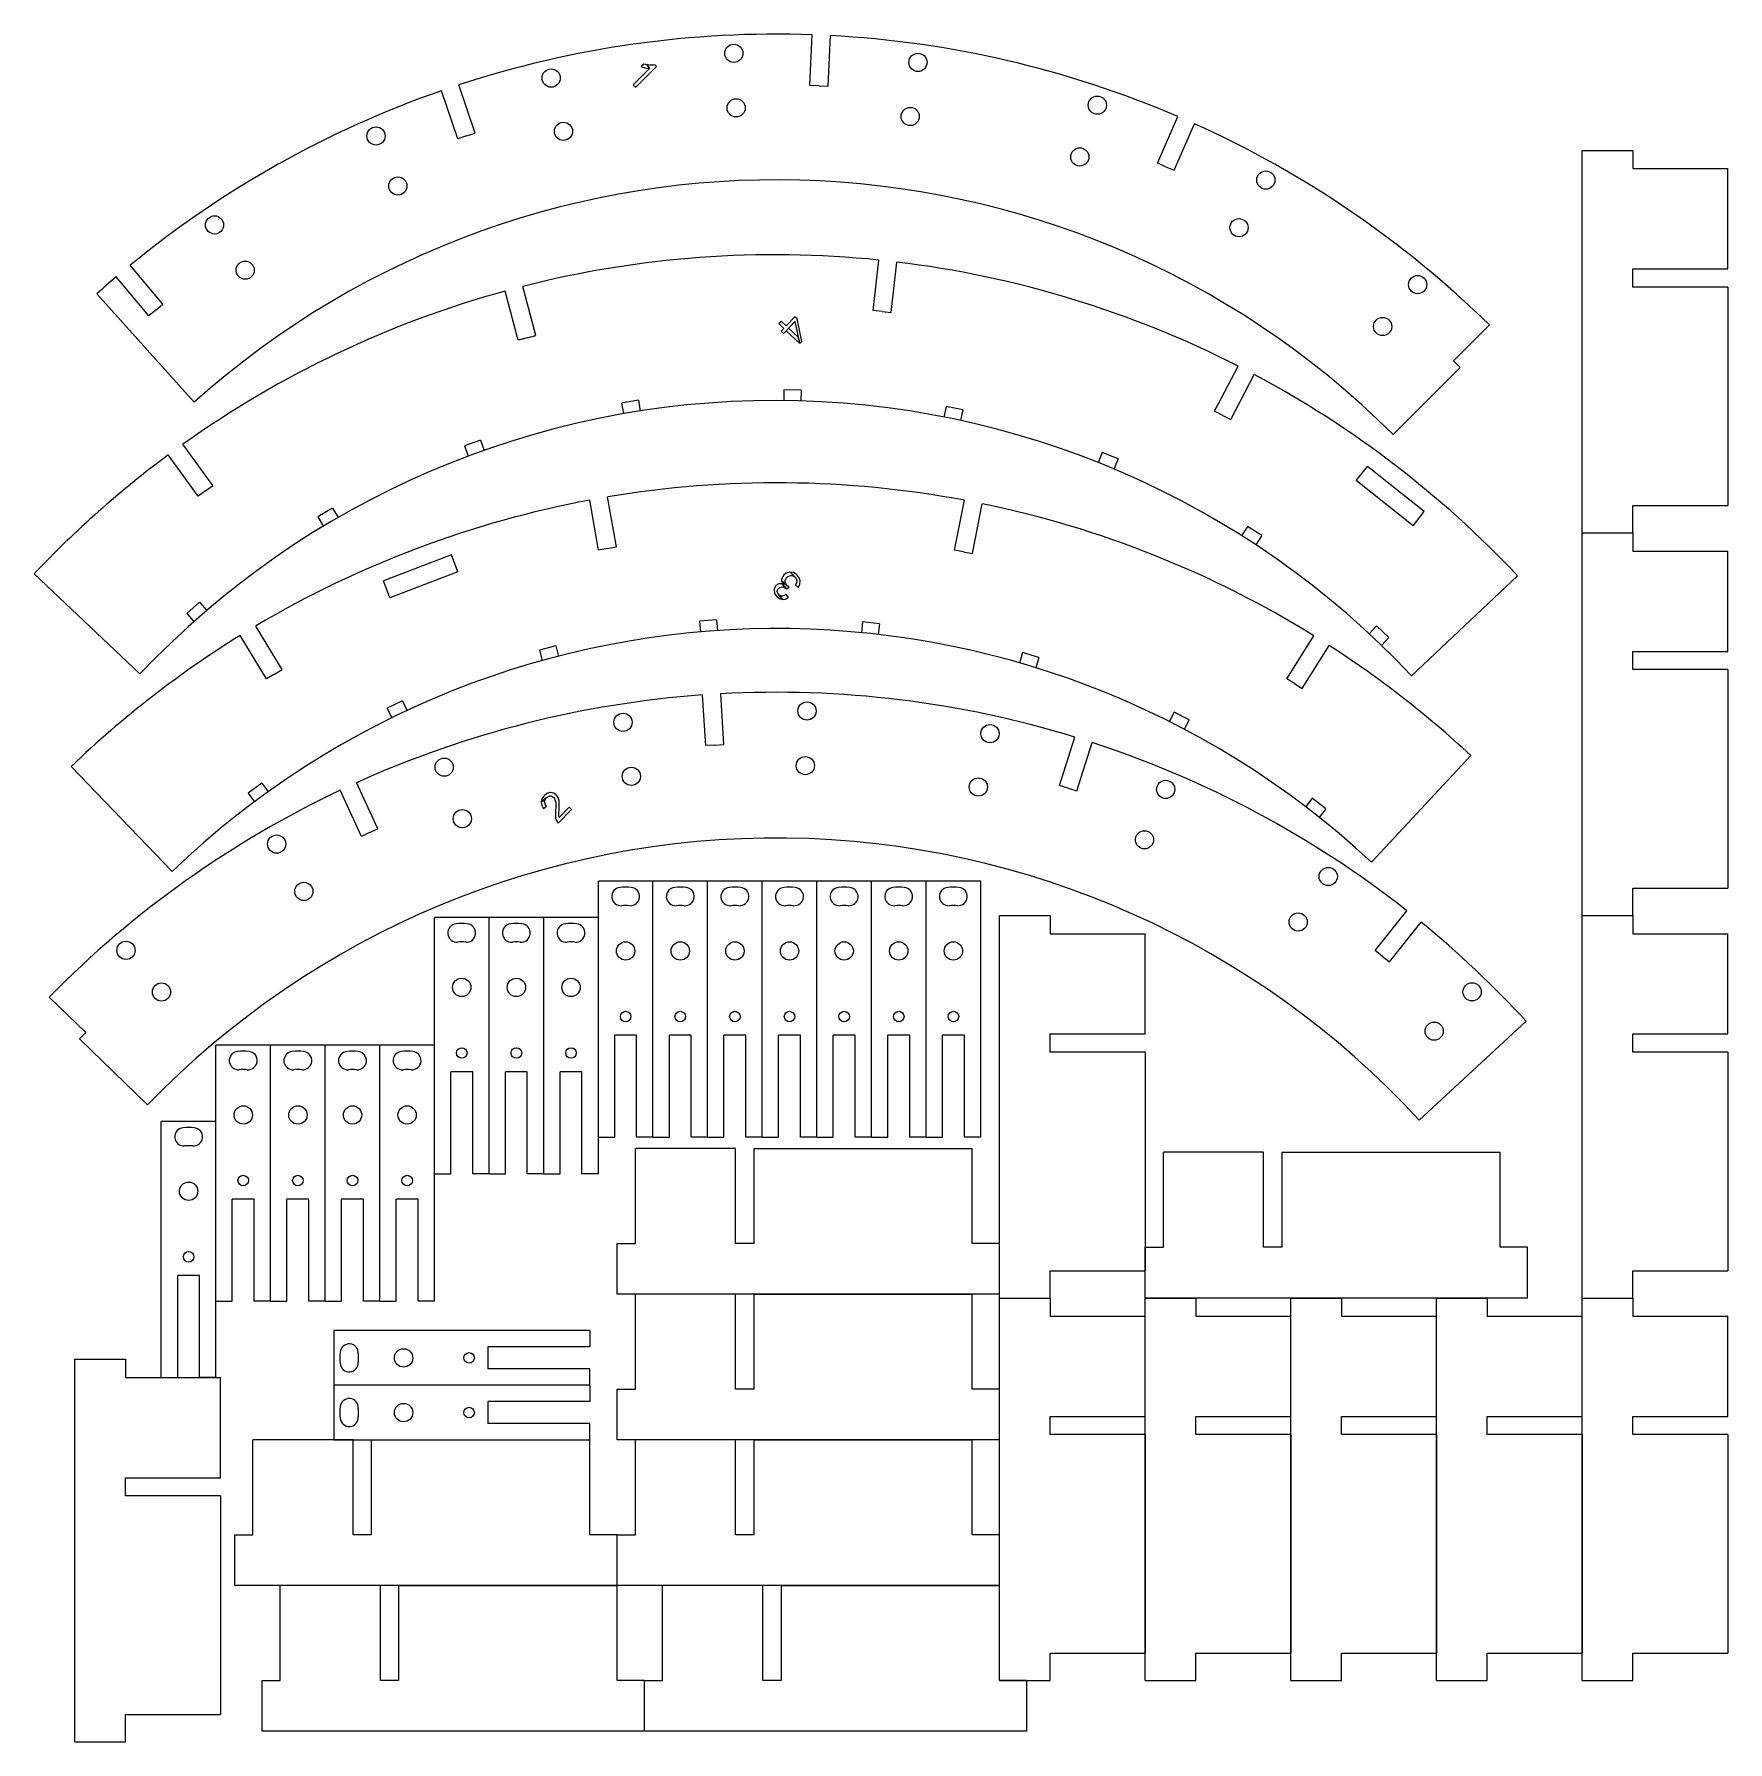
# Model space of a CAD drawing. Header units: inches. Extents: x 0.3 to 23.5, y 0.3 to 23.7.
import ezdxf

# ---------------------------------------------------------------- set-up
doc = ezdxf.new("R2010")
doc.units = ezdxf.units.IN
doc.header["$MEASUREMENT"] = 0
doc.layers.add('cut', color=6, linetype='Continuous', lineweight=0)
doc.layers.add('etch', color=1, linetype='Continuous', lineweight=0)

msp = doc.modelspace()

# ---------------------------------------------------------------- linework, layer by layer
at = {"layer": 'cut'}
for p, q in [((10.942, 23.013), (10.973, 23.709)), ((11.192, 23.002), (11.223, 23.698)), ((6.346, 22.361), (6.123, 23.021)), ((11.067, 23.007), (10.942, 23.013)), ((11.067, 23.007), (11.192, 23.002)), ((6.109, 22.281), (5.886, 22.941)), ((15.714, 21.949), (15.994, 22.588)), ((6.227, 22.321), (6.109, 22.281)), ((6.227, 22.321), (6.346, 22.361)), ((15.943, 21.849), (16.223, 22.487)), ((21.545, 22.122), (22.242, 22.122)), ((21.545, 16.872), (21.545, 22.122)), ((22.242, 22.122), (22.242, 21.872)), ((15.829, 21.899), (15.714, 21.949)), ((15.829, 21.899), (15.943, 21.849)), ((22.242, 21.872), (23.545, 21.872)), ((23.545, 20.497), (23.545, 21.872)), ((2.058, 20.012), (1.611, 20.548)), ((11.809, 19.924), (11.886, 20.617)), ((12.057, 19.897), (12.134, 20.59)), ((22.242, 20.247), (22.242, 20.497)), ((22.242, 20.497), (23.545, 20.497)), ((1.866, 19.852), (1.419, 20.388)), ((6.937, 19.517), (6.758, 20.191)), ((7.178, 19.581), (7, 20.255)), ((23.545, 20.247), (22.242, 20.247)), ((23.545, 20.247), (23.545, 17.247)), ((1.153, 20.156), (2.486, 18.665)), ((1.962, 19.932), (1.866, 19.852)), ((1.962, 19.932), (2.058, 20.012)), ((11.933, 19.911), (11.809, 19.924)), ((11.933, 19.911), (12.057, 19.897)), ((19.779, 19.234), (20.271, 19.728)), ((7.058, 19.549), (6.937, 19.517)), ((7.058, 19.549), (7.178, 19.581)), ((19.868, 19.145), (19.779, 19.234)), ((16.498, 18.544), (16.821, 19.162)), ((16.72, 18.428), (17.042, 19.047)), ((18.949, 18.222), (19.868, 19.145)), ((10.586, 18.837), (10.584, 18.686)), ((10.82, 18.833), (10.586, 18.837)), ((10.82, 18.833), (10.817, 18.683)), ((8.588, 18.693), (8.357, 18.654)), ((8.357, 18.654), (8.382, 18.506)), ((8.588, 18.693), (8.613, 18.545)), ((12.811, 18.608), (12.781, 18.461)), ((13.04, 18.562), (12.811, 18.608)), ((13.04, 18.562), (13.01, 18.414)), ((16.609, 18.486), (16.498, 18.544)), ((16.609, 18.486), (16.72, 18.428)), ((2.743, 17.525), (2.333, 18.089)), ((6.419, 18.146), (6.2, 18.066)), ((6.2, 18.066), (6.252, 17.924)), ((6.419, 18.146), (6.471, 18.005)), ((2.541, 17.378), (2.131, 17.942)), ((14.955, 17.976), (14.899, 17.836)), ((15.172, 17.888), (14.955, 17.976)), ((15.172, 17.888), (15.116, 17.749)), ((18.44, 17.591), (18.597, 17.786)), ((19.223, 16.968), (18.44, 17.591)), ((19.377, 17.165), (18.597, 17.786)), ((2.642, 17.451), (2.541, 17.378)), ((2.642, 17.451), (2.743, 17.525)), ((8.287, 16.68), (8.165, 17.366)), ((4.388, 17.211), (4.187, 17.092)), ((4.388, 17.211), (4.465, 17.082)), ((8.04, 16.636), (7.919, 17.322)), ((12.929, 16.637), (13.064, 17.321)), ((13.174, 16.588), (13.309, 17.272)), ((19.223, 16.968), (19.377, 17.165)), ((22.242, 16.872), (22.242, 17.247)), ((22.242, 17.247), (23.545, 17.247)), ((4.187, 17.092), (4.264, 16.962)), ((16.948, 16.961), (16.867, 16.834)), ((17.145, 16.835), (16.948, 16.961)), ((8.163, 16.658), (8.04, 16.636)), ((8.163, 16.658), (8.287, 16.68)), ((17.145, 16.835), (17.064, 16.708)), ((21.545, 16.872), (22.242, 16.872)), ((21.545, 11.622), (21.545, 16.872)), ((21.545, 16.872), (22.242, 16.872)), ((22.242, 16.872), (22.242, 16.622)), ((6.02, 16.57), (5.087, 16.216)), ((6.11, 16.337), (6.02, 16.57)), ((13.052, 16.612), (12.929, 16.637)), ((13.052, 16.612), (13.174, 16.588)), ((22.242, 16.622), (23.545, 16.622)), ((23.545, 15.247), (23.545, 16.622)), ((0.291, 16.311), (1.744, 14.937)), ((5.175, 15.981), (5.087, 16.216)), ((6.11, 16.337), (5.175, 15.981)), ((19.202, 14.912), (20.658, 16.283)), ((2.562, 15.92), (2.386, 15.765)), ((2.386, 15.765), (2.486, 15.652)), ((2.562, 15.92), (2.661, 15.807)), ((3.696, 14.999), (3.334, 15.595)), ((9.661, 15.68), (9.428, 15.661)), ((9.428, 15.661), (9.44, 15.511)), ((9.661, 15.68), (9.673, 15.53)), ((11.664, 15.65), (11.648, 15.501)), ((11.896, 15.626), (11.664, 15.65)), ((11.896, 15.626), (11.881, 15.477)), ((18.721, 15.598), (18.618, 15.488)), ((18.891, 15.438), (18.721, 15.598)), ((3.482, 14.869), (3.12, 15.465)), ((7.453, 15.324), (7.227, 15.262)), ((7.227, 15.262), (7.267, 15.117)), ((7.453, 15.324), (7.492, 15.178)), ((17.488, 14.871), (17.861, 15.46)), ((17.699, 14.738), (18.072, 15.327)), ((18.891, 15.438), (18.788, 15.328)), ((22.242, 14.997), (22.242, 15.247)), ((22.242, 15.247), (23.545, 15.247)), ((13.86, 15.23), (13.818, 15.085)), ((14.084, 15.164), (13.86, 15.23)), ((14.084, 15.164), (14.042, 15.019)), ((3.589, 14.934), (3.482, 14.869)), ((3.589, 14.934), (3.696, 14.999)), ((17.594, 14.804), (17.488, 14.871)), ((17.594, 14.804), (17.699, 14.738)), ((23.545, 14.997), (22.242, 14.997)), ((23.545, 14.997), (23.545, 11.997)), ((5.348, 14.568), (5.137, 14.466)), ((5.348, 14.568), (5.413, 14.433)), ((9.511, 13.953), (9.467, 14.648)), ((9.761, 13.968), (9.717, 14.664)), ((5.137, 14.466), (5.203, 14.331)), ((15.942, 14.414), (15.874, 14.279)), ((16.151, 14.307), (15.942, 14.414)), ((16.151, 14.307), (16.082, 14.173)), ((14.369, 13.406), (14.58, 14.071)), ((9.636, 13.96), (9.511, 13.953)), ((9.636, 13.96), (9.761, 13.968)), ((14.608, 13.331), (14.818, 13.996)), ((0.801, 13.668), (2.184, 12.224)), ((18.653, 12.353), (20.014, 13.818)), ((3.417, 13.44), (3.229, 13.301)), ((3.417, 13.44), (3.506, 13.318)), ((5.011, 12.812), (4.718, 13.445)), ((14.489, 13.369), (14.369, 13.406)), ((14.489, 13.369), (14.608, 13.331)), ((3.229, 13.301), (3.318, 13.18)), ((4.784, 12.707), (4.491, 13.34)), ((17.839, 13.23), (17.748, 13.11)), ((18.025, 13.087), (17.839, 13.23)), ((18.025, 13.087), (17.933, 12.968)), ((4.897, 12.759), (4.784, 12.707)), ((4.897, 12.759), (5.011, 12.812)), ((8.787, 12.094), (8.037, 12.094)), ((8.037, 8.578), (8.037, 12.094)), ((9.537, 12.094), (8.787, 12.094)), ((8.787, 8.578), (8.787, 12.094)), ((10.287, 12.094), (9.537, 12.094)), ((9.537, 8.578), (9.537, 12.094)), ((11.037, 12.094), (10.287, 12.094)), ((10.287, 8.578), (10.287, 12.094)), ((11.787, 12.094), (11.037, 12.094)), ((11.037, 8.578), (11.037, 12.094)), ((12.537, 12.094), (11.787, 12.094)), ((11.787, 8.578), (11.787, 12.094)), ((13.287, 12.094), (12.537, 12.094)), ((12.537, 8.578), (12.537, 12.094)), ((13.287, 8.578), (13.287, 12.094)), ((22.242, 11.622), (22.242, 11.997)), ((22.242, 11.997), (23.545, 11.997)), ((6.537, 11.594), (5.787, 11.594)), ((5.787, 8.078), (5.787, 11.594)), ((7.287, 11.594), (6.537, 11.594)), ((6.537, 8.078), (6.537, 11.594)), ((8.037, 11.594), (7.287, 11.594)), ((7.287, 8.078), (7.287, 11.594)), ((13.545, 11.622), (14.242, 11.622)), ((13.545, 6.372), (13.545, 11.622)), ((14.242, 11.622), (14.242, 11.372)), ((18.702, 11.142), (19.138, 11.686)), ((18.897, 10.986), (19.333, 11.53)), ((21.545, 11.622), (22.242, 11.622)), ((21.545, 6.372), (21.545, 11.622)), ((21.545, 11.622), (22.242, 11.622)), ((22.242, 11.622), (22.242, 11.372)), ((14.242, 11.372), (15.545, 11.372)), ((15.545, 9.997), (15.545, 11.372)), ((22.242, 11.372), (23.545, 11.372)), ((23.545, 9.997), (23.545, 11.372)), ((18.8, 11.064), (18.702, 11.142)), ((18.8, 11.064), (18.897, 10.986)), ((0.999, 10.017), (0.498, 10.502)), ((19.306, 8.815), (20.777, 10.17)), ((0.912, 9.928), (0.999, 10.017)), ((1.849, 9.023), (0.912, 9.928)), ((8.262, 8.578), (8.262, 9.978)), ((8.562, 9.978), (8.262, 9.978)), ((8.562, 8.578), (8.562, 9.978)), ((9.012, 8.578), (9.012, 9.978)), ((9.312, 9.978), (9.012, 9.978)), ((9.312, 8.578), (9.312, 9.978)), ((9.762, 8.578), (9.762, 9.978)), ((10.062, 9.978), (9.762, 9.978)), ((10.062, 8.578), (10.062, 9.978)), ((10.512, 8.578), (10.512, 9.978)), ((10.812, 9.978), (10.512, 9.978)), ((10.812, 8.578), (10.812, 9.978)), ((11.262, 8.578), (11.262, 9.978)), ((11.562, 9.978), (11.262, 9.978)), ((11.562, 8.578), (11.562, 9.978)), ((12.012, 8.578), (12.012, 9.978)), ((12.312, 9.978), (12.012, 9.978)), ((12.312, 8.578), (12.312, 9.978)), ((12.762, 8.578), (12.762, 9.978)), ((13.062, 9.978), (12.762, 9.978)), ((13.062, 8.578), (13.062, 9.978)), ((14.242, 9.747), (14.242, 9.997)), ((14.242, 9.997), (15.545, 9.997)), ((22.242, 9.747), (22.242, 9.997)), ((22.242, 9.997), (23.545, 9.997)), ((3.537, 9.843), (2.787, 9.843)), ((2.787, 6.327), (2.787, 9.843)), ((4.287, 9.843), (3.537, 9.843)), ((3.537, 6.327), (3.537, 9.843)), ((5.037, 9.843), (4.287, 9.843)), ((4.287, 6.327), (4.287, 9.843)), ((5.787, 9.843), (5.037, 9.843)), ((5.037, 6.327), (5.037, 9.843)), ((5.787, 6.327), (5.787, 9.843)), ((15.545, 9.747), (14.242, 9.747)), ((15.545, 9.747), (15.545, 6.747)), ((23.545, 9.747), (22.242, 9.747)), ((23.545, 9.747), (23.545, 6.747)), ((6.012, 8.078), (6.012, 9.478)), ((6.312, 9.478), (6.012, 9.478)), ((6.312, 8.078), (6.312, 9.478)), ((6.762, 8.078), (6.762, 9.478)), ((7.062, 9.478), (6.762, 9.478)), ((7.062, 8.078), (7.062, 9.478)), ((7.512, 8.078), (7.512, 9.478)), ((7.812, 9.478), (7.512, 9.478)), ((7.812, 8.078), (7.812, 9.478)), ((2.787, 8.796), (2.037, 8.796)), ((2.037, 5.281), (2.037, 8.796)), ((8.037, 8.578), (8.262, 8.578)), ((8.037, 8.078), (8.037, 8.578)), ((8.787, 8.578), (8.562, 8.578)), ((8.787, 8.578), (9.012, 8.578)), ((9.537, 8.578), (9.312, 8.578)), ((9.537, 8.578), (9.762, 8.578)), ((10.287, 8.578), (10.062, 8.578)), ((10.287, 8.578), (10.512, 8.578)), ((11.037, 8.578), (10.812, 8.578)), ((11.037, 8.578), (11.262, 8.578)), ((11.787, 8.578), (11.562, 8.578)), ((11.787, 8.578), (12.012, 8.578)), ((12.537, 8.578), (12.312, 8.578)), ((12.537, 8.578), (12.762, 8.578)), ((13.287, 8.578), (13.062, 8.578)), ((8.545, 7.122), (8.545, 8.425)), ((9.92, 8.425), (8.545, 8.425)), ((9.92, 7.122), (9.92, 8.425)), ((10.17, 8.425), (10.17, 7.122)), ((10.17, 8.425), (13.17, 8.425)), ((13.17, 7.122), (13.17, 8.425)), ((15.795, 7.07), (15.795, 8.372)), ((17.17, 8.372), (15.795, 8.372)), ((17.17, 7.07), (17.17, 8.372)), ((17.42, 8.372), (17.42, 7.07)), ((17.42, 8.372), (20.42, 8.372)), ((20.42, 7.07), (20.42, 8.372)), ((5.787, 8.078), (6.012, 8.078)), ((6.537, 8.078), (6.312, 8.078)), ((6.537, 8.078), (6.762, 8.078)), ((7.287, 8.078), (7.062, 8.078)), ((7.287, 8.078), (7.512, 8.078)), ((8.037, 8.078), (7.812, 8.078)), ((3.012, 6.327), (3.012, 7.727)), ((3.312, 7.727), (3.012, 7.727)), ((3.312, 6.327), (3.312, 7.727)), ((3.762, 6.327), (3.762, 7.727)), ((4.062, 7.727), (3.762, 7.727)), ((4.062, 6.327), (4.062, 7.727)), ((4.512, 6.327), (4.512, 7.727)), ((4.812, 7.727), (4.512, 7.727)), ((4.812, 6.327), (4.812, 7.727)), ((5.262, 6.327), (5.262, 7.727)), ((5.562, 7.727), (5.262, 7.727)), ((5.562, 6.327), (5.562, 7.727)), ((8.295, 6.425), (8.295, 7.122)), ((8.295, 7.122), (8.545, 7.122)), ((10.17, 7.122), (9.92, 7.122)), ((13.545, 7.122), (13.17, 7.122)), ((13.545, 6.425), (13.545, 7.122)), ((15.545, 6.372), (15.545, 7.07)), ((15.545, 7.07), (15.795, 7.07)), ((17.42, 7.07), (17.17, 7.07)), ((20.795, 7.07), (20.42, 7.07)), ((20.795, 6.372), (20.795, 7.07)), ((2.262, 5.281), (2.262, 6.681)), ((2.562, 6.681), (2.262, 6.681)), ((2.562, 5.281), (2.562, 6.681)), ((14.242, 6.372), (14.242, 6.747)), ((14.242, 6.747), (15.545, 6.747)), ((22.242, 6.372), (22.242, 6.747)), ((22.242, 6.747), (23.545, 6.747)), ((13.545, 6.425), (8.295, 6.425)), ((8.545, 5.122), (8.545, 6.425)), ((9.92, 6.425), (8.545, 6.425)), ((9.92, 5.122), (9.92, 6.425)), ((10.17, 6.425), (10.17, 5.122)), ((10.17, 6.425), (13.17, 6.425)), ((13.17, 5.122), (13.17, 6.425)), ((13.545, 6.372), (14.242, 6.372)), ((13.545, 1.122), (13.545, 6.372)), ((13.545, 6.372), (14.242, 6.372)), ((14.242, 6.372), (14.242, 6.122)), ((15.545, 6.372), (16.242, 6.372)), ((15.545, 1.122), (15.545, 6.372)), ((20.795, 6.372), (15.545, 6.372)), ((16.242, 6.372), (16.242, 6.122)), ((17.545, 6.372), (18.242, 6.372)), ((17.545, 1.122), (17.545, 6.372)), ((18.242, 6.372), (18.242, 6.122)), ((19.545, 6.372), (20.242, 6.372)), ((19.545, 1.122), (19.545, 6.372)), ((20.242, 6.372), (20.242, 6.122)), ((21.545, 6.372), (22.242, 6.372)), ((21.545, 1.122), (21.545, 6.372)), ((21.545, 6.372), (22.242, 6.372)), ((22.242, 6.372), (22.242, 6.122)), ((2.787, 6.327), (3.012, 6.327)), ((2.787, 5.281), (2.787, 6.327)), ((3.537, 6.327), (3.312, 6.327)), ((3.537, 6.327), (3.762, 6.327)), ((4.287, 6.327), (4.062, 6.327)), ((4.287, 6.327), (4.512, 6.327)), ((5.037, 6.327), (4.812, 6.327)), ((5.037, 6.327), (5.262, 6.327)), ((5.787, 6.327), (5.562, 6.327)), ((14.242, 6.122), (15.545, 6.122)), ((15.545, 4.747), (15.545, 6.122)), ((16.242, 6.122), (17.545, 6.122)), ((17.545, 4.747), (17.545, 6.122)), ((18.242, 6.122), (19.545, 6.122)), ((19.545, 4.747), (19.545, 6.122)), ((20.242, 6.122), (21.545, 6.122)), ((21.545, 4.747), (21.545, 6.122)), ((22.242, 6.122), (23.545, 6.122)), ((23.545, 4.747), (23.545, 6.122)), ((4.404, 5.925), (4.404, 5.175)), ((7.92, 5.925), (4.404, 5.925)), ((7.92, 5.925), (7.92, 5.7)), ((7.92, 5.7), (6.52, 5.7)), ((6.52, 5.7), (6.52, 5.4)), ((0.85, 5.531), (1.547, 5.531)), ((0.85, 0.281), (0.85, 5.531)), ((1.547, 5.531), (1.547, 5.281)), ((7.92, 5.4), (6.52, 5.4)), ((7.92, 5.175), (7.92, 5.4)), ((1.547, 5.281), (2.85, 5.281)), ((2.037, 5.281), (2.262, 5.281)), ((2.787, 5.281), (2.562, 5.281)), ((2.85, 3.906), (2.85, 5.281)), ((4.404, 5.175), (4.404, 4.425)), ((7.92, 5.175), (4.404, 5.175)), ((7.92, 5.175), (7.92, 4.95)), ((7.92, 4.95), (6.52, 4.95)), ((6.52, 4.95), (6.52, 4.65)), ((8.295, 4.425), (8.295, 5.122)), ((8.295, 5.122), (8.545, 5.122)), ((10.17, 5.122), (9.92, 5.122)), ((13.545, 5.122), (13.17, 5.122)), ((13.545, 4.425), (13.545, 5.122)), ((14.242, 4.497), (14.242, 4.747)), ((14.242, 4.747), (15.545, 4.747)), ((16.242, 4.497), (16.242, 4.747)), ((16.242, 4.747), (17.545, 4.747)), ((18.242, 4.497), (18.242, 4.747)), ((18.242, 4.747), (19.545, 4.747)), ((20.242, 4.497), (20.242, 4.747)), ((20.242, 4.747), (21.545, 4.747)), ((22.242, 4.497), (22.242, 4.747)), ((22.242, 4.747), (23.545, 4.747)), ((7.92, 4.65), (6.52, 4.65)), ((7.92, 4.425), (7.92, 4.65)), ((15.545, 4.497), (14.242, 4.497)), ((15.545, 4.497), (15.545, 1.497)), ((17.545, 4.497), (16.242, 4.497)), ((17.545, 4.497), (17.545, 1.497)), ((19.545, 4.497), (18.242, 4.497)), ((19.545, 4.497), (19.545, 1.497)), ((21.545, 4.497), (20.242, 4.497)), ((21.545, 4.497), (21.545, 1.497)), ((23.545, 4.497), (22.242, 4.497)), ((23.545, 4.497), (23.545, 1.497)), ((3.295, 3.122), (3.295, 4.425)), ((4.67, 4.425), (3.295, 4.425)), ((4.404, 4.425), (7.92, 4.425)), ((4.67, 3.122), (4.67, 4.425)), ((4.92, 4.425), (4.92, 3.122)), ((4.92, 4.425), (7.92, 4.425)), ((7.92, 3.122), (7.92, 4.425)), ((13.545, 4.425), (8.295, 4.425)), ((8.545, 3.122), (8.545, 4.425)), ((9.92, 4.425), (8.545, 4.425)), ((9.92, 3.122), (9.92, 4.425)), ((10.17, 4.425), (10.17, 3.122)), ((10.17, 4.425), (13.17, 4.425)), ((13.17, 3.122), (13.17, 4.425)), ((1.547, 3.656), (1.547, 3.906)), ((1.547, 3.906), (2.85, 3.906)), ((2.85, 3.656), (1.547, 3.656)), ((2.85, 3.656), (2.85, 0.656)), ((3.045, 2.425), (3.045, 3.122)), ((3.045, 3.122), (3.295, 3.122)), ((4.92, 3.122), (4.67, 3.122)), ((8.295, 3.122), (7.92, 3.122)), ((8.295, 2.425), (8.295, 3.122)), ((8.295, 3.122), (8.545, 3.122)), ((10.17, 3.122), (9.92, 3.122)), ((13.545, 3.122), (13.17, 3.122)), ((13.545, 2.425), (13.545, 3.122)), ((8.295, 2.425), (3.045, 2.425)), ((3.67, 1.122), (3.67, 2.425)), ((5.045, 2.425), (3.67, 2.425)), ((5.045, 1.122), (5.045, 2.425)), ((5.295, 2.425), (5.295, 1.122)), ((5.295, 2.425), (8.295, 2.425)), ((8.295, 1.122), (8.295, 2.425)), ((13.545, 2.425), (8.295, 2.425)), ((8.92, 1.122), (8.92, 2.425)), ((10.295, 2.425), (8.92, 2.425)), ((10.295, 1.122), (10.295, 2.425)), ((10.545, 2.425), (10.545, 1.122)), ((10.545, 2.425), (13.545, 2.425)), ((13.545, 1.122), (13.545, 2.425)), ((14.242, 1.122), (14.242, 1.497)), ((14.242, 1.497), (15.545, 1.497)), ((16.242, 1.122), (16.242, 1.497)), ((16.242, 1.497), (17.545, 1.497)), ((18.242, 1.122), (18.242, 1.497)), ((18.242, 1.497), (19.545, 1.497)), ((20.242, 1.122), (20.242, 1.497)), ((20.242, 1.497), (21.545, 1.497)), ((22.242, 1.122), (22.242, 1.497)), ((22.242, 1.497), (23.545, 1.497)), ((3.42, 0.425), (3.42, 1.122)), ((3.42, 1.122), (3.67, 1.122)), ((5.295, 1.122), (5.045, 1.122)), ((8.67, 1.122), (8.295, 1.122)), ((8.67, 0.425), (8.67, 1.122)), ((8.67, 1.122), (8.92, 1.122)), ((8.67, 0.425), (8.67, 1.122)), ((10.545, 1.122), (10.295, 1.122)), ((13.545, 1.122), (14.242, 1.122)), ((13.92, 1.122), (13.545, 1.122)), ((13.92, 0.425), (13.92, 1.122)), ((15.545, 1.122), (16.242, 1.122)), ((17.545, 1.122), (18.242, 1.122)), ((19.545, 1.122), (20.242, 1.122)), ((21.545, 1.122), (22.242, 1.122)), ((1.547, 0.281), (1.547, 0.656)), ((1.547, 0.656), (2.85, 0.656)), ((0.85, 0.281), (1.547, 0.281)), ((8.67, 0.425), (3.42, 0.425)), ((13.92, 0.425), (8.67, 0.425))]:
    msp.add_line(p, q, dxfattribs=at)
for centre, radius in [((9.897, 23.455), 0.125), ((12.425, 23.33), 0.125), ((7.389, 23.115), 0.125), ((9.929, 22.706), 0.125), ((14.888, 22.743), 0.125), ((7.558, 22.384), 0.125), ((12.319, 22.588), 0.125), ((4.985, 22.321), 0.125), ((14.647, 22.033), 0.125), ((17.201, 21.715), 0.125), ((5.285, 21.634), 0.125), ((2.768, 21.1), 0.125), ((16.834, 21.061), 0.125), ((3.189, 20.479), 0.125), ((19.286, 20.281), 0.125), ((18.806, 19.705), 0.125), ((10.902, 14.428), 0.125), ((8.376, 14.273), 0.125), ((13.414, 14.118), 0.125), ((5.921, 13.657), 0.125), ((8.49, 13.532), 0.125), ((10.879, 13.679), 0.125), ((13.254, 13.385), 0.125), ((15.827, 13.352), 0.125), ((6.169, 12.95), 0.125), ((3.62, 12.602), 0.125), ((15.535, 12.661), 0.125), ((18.058, 12.157), 0.125), ((3.994, 11.952), 0.125), ((17.645, 11.532), 0.125), ((1.552, 11.143), 0.125), ((8.412, 11.135), 0.126), ((9.162, 11.135), 0.126), ((9.912, 11.135), 0.126), ((10.662, 11.135), 0.126), ((11.412, 11.135), 0.126), ((12.162, 11.135), 0.126), ((12.912, 11.135), 0.126), ((2.039, 10.572), 0.125), ((6.162, 10.635), 0.126), ((6.912, 10.635), 0.126), ((7.662, 10.635), 0.126), ((20.033, 10.574), 0.125), ((8.412, 10.235), 0.0725), ((9.162, 10.235), 0.0725), ((9.912, 10.235), 0.0725), ((10.662, 10.235), 0.0725), ((11.412, 10.235), 0.0725), ((12.162, 10.235), 0.0725), ((12.912, 10.235), 0.0725), ((19.512, 10.034), 0.125), ((6.162, 9.735), 0.0725), ((6.912, 9.735), 0.0725), ((7.662, 9.735), 0.0725), ((3.162, 8.884), 0.126), ((3.912, 8.884), 0.126), ((4.662, 8.884), 0.126), ((5.412, 8.884), 0.126), ((3.162, 7.984), 0.0725), ((3.912, 7.984), 0.0725), ((4.662, 7.984), 0.0725), ((5.412, 7.984), 0.0725), ((2.412, 7.837), 0.126), ((2.412, 6.937), 0.0725), ((5.363, 5.55), 0.126), ((6.263, 5.55), 0.0725), ((5.363, 4.8), 0.126), ((6.263, 4.8), 0.0725)]:
    msp.add_circle(centre, radius, dxfattribs=at)
for centre, radius, start, end in [((10.483, 9.718), 14, 87.9949, 108.1482), ((10.483, 9.718), 14, 66.8184, 86.9717), ((10.483, 9.718), 14, 109.1714, 129.3247), ((10.483, 9.718), 14, 45.6419, 65.7953), ((10.483, 9.718), 12, 45.1304, 131.7916), ((10.461, 6.69), 14, 84.1603, 104.3136), ((10.461, 6.69), 14, 62.9839, 83.1372), ((10.483, 9.718), 14, 130.3478, 131.7916), ((10.461, 6.69), 14, 105.3368, 125.4901), ((10.461, 6.69), 14, 43.2512, 61.9607), ((10.461, 6.69), 12, 43.2512, 136.5899), ((10.461, 6.69), 14, 126.5133, 136.5899), ((10.487, 3.56), 14, 79.3928, 99.5461), ((10.487, 3.56), 14, 100.5693, 120.7226), ((10.487, 3.56), 14, 58.2163, 78.3696), ((10.487, 3.56), 12, 47.1165, 133.7777), ((10.487, 3.56), 14, 121.7457, 133.7777), ((10.487, 3.56), 14, 47.1165, 57.1932), ((10.479, 0.685), 14, 94.1459, 114.2992), ((10.479, 0.685), 14, 72.9694, 93.1228), ((10.479, 0.685), 14, 51.793, 71.9463), ((10.479, 0.685), 14, 115.3224, 135.4757), ((10.479, 0.685), 12, 42.6485, 135.9873), ((8.346, 11.882), 0.126, 95, 275), ((8.412, 11.135), 0.876, 85, 95), ((8.477, 11.882), 0.126, 265, 85), ((9.096, 11.882), 0.126, 95, 275), ((9.162, 11.135), 0.876, 85, 95), ((9.227, 11.882), 0.126, 265, 85), ((9.846, 11.882), 0.126, 95, 275), ((9.912, 11.135), 0.876, 85, 95), ((9.977, 11.882), 0.126, 265, 85), ((10.596, 11.882), 0.126, 95, 275), ((10.662, 11.135), 0.876, 85, 95), ((10.727, 11.882), 0.126, 265, 85), ((11.346, 11.882), 0.126, 95, 275), ((11.412, 11.135), 0.876, 85, 95), ((11.477, 11.882), 0.126, 265, 85), ((12.096, 11.882), 0.126, 95, 275), ((12.162, 11.135), 0.876, 85, 95), ((12.227, 11.882), 0.126, 265, 85), ((12.846, 11.882), 0.126, 95, 275), ((12.912, 11.135), 0.876, 85, 95), ((12.977, 11.882), 0.126, 265, 85), ((8.412, 11.135), 0.624, 85, 95), ((9.162, 11.135), 0.624, 85, 95), ((9.912, 11.135), 0.624, 85, 95), ((10.662, 11.135), 0.624, 85, 95), ((11.412, 11.135), 0.624, 85, 95), ((12.162, 11.135), 0.624, 85, 95), ((12.912, 11.135), 0.624, 85, 95), ((6.096, 11.382), 0.126, 95, 275), ((6.162, 10.635), 0.876, 85, 95), ((6.227, 11.382), 0.126, 265, 85), ((6.846, 11.382), 0.126, 95, 275), ((6.912, 10.635), 0.876, 85, 95), ((6.977, 11.382), 0.126, 265, 85), ((7.596, 11.382), 0.126, 95, 275), ((7.662, 10.635), 0.876, 85, 95), ((7.727, 11.382), 0.126, 265, 85), ((10.479, 0.685), 14, 42.6485, 50.7698), ((6.162, 10.635), 0.624, 85, 95), ((6.912, 10.635), 0.624, 85, 95), ((7.662, 10.635), 0.624, 85, 95), ((3.096, 9.631), 0.126, 95, 275), ((3.162, 8.884), 0.876, 85, 95), ((3.227, 9.631), 0.126, 265, 85), ((3.846, 9.631), 0.126, 95, 275), ((3.912, 8.884), 0.876, 85, 95), ((3.977, 9.631), 0.126, 265, 85), ((4.596, 9.631), 0.126, 95, 275), ((4.662, 8.884), 0.876, 85, 95), ((4.727, 9.631), 0.126, 265, 85), ((5.346, 9.631), 0.126, 95, 275), ((5.412, 8.884), 0.876, 85, 95), ((5.477, 9.631), 0.126, 265, 85), ((3.162, 8.884), 0.624, 85, 95), ((3.912, 8.884), 0.624, 85, 95), ((4.662, 8.884), 0.624, 85, 95), ((5.412, 8.884), 0.624, 85, 95), ((2.346, 8.584), 0.126, 95, 275), ((2.412, 7.837), 0.876, 85, 95), ((2.477, 8.584), 0.126, 265, 85), ((2.412, 7.837), 0.624, 85, 95), ((5.363, 5.55), 0.876, 175, 185), ((4.616, 5.616), 0.126, 355, 175), ((4.616, 5.485), 0.126, 185, 5), ((5.363, 5.55), 0.624, 175, 185), ((4.616, 4.866), 0.126, 355, 175), ((5.363, 4.8), 0.876, 175, 185), ((4.616, 4.735), 0.126, 185, 5), ((5.363, 4.8), 0.624, 175, 185)]:
    msp.add_arc(centre, radius, start, end, dxfattribs=at)
at = {"layer": 'etch', "color": 1, "lineweight": 0}
for p, q in [((8.739, 23.247), (8.517, 23.024)), ((8.551, 22.99), (8.835, 23.275)), ((8.66, 23.308), (8.627, 23.275)), ((8.627, 23.275), (8.636, 23.271)), ((8.636, 23.271), (8.682, 23.256)), ((8.706, 23.295), (8.66, 23.308)), ((8.682, 23.256), (8.693, 23.252)), ((8.693, 23.252), (8.739, 23.247)), ((8.739, 23.247), (8.706, 23.295)), ((8.744, 23.29), (8.706, 23.295)), ((8.706, 23.295), (8.739, 23.247)), ((8.793, 23.292), (8.744, 23.29)), ((8.812, 23.298), (8.793, 23.292)), ((8.835, 23.275), (8.812, 23.298)), ((8.517, 23.024), (8.551, 22.99)), ((10.547, 19.78), (10.513, 19.745)), ((10.513, 19.745), (10.582, 19.679)), ((10.616, 19.715), (10.547, 19.78)), ((10.615, 19.648), (10.734, 19.774)), ((10.734, 19.774), (10.615, 19.648)), ((10.734, 19.84), (10.616, 19.715)), ((10.648, 19.684), (10.734, 19.774)), ((10.767, 19.809), (10.734, 19.84)), ((10.734, 19.774), (10.779, 19.56)), ((10.83, 19.499), (10.767, 19.809)), ((10.582, 19.679), (10.545, 19.64)), ((10.545, 19.64), (10.578, 19.609)), ((10.578, 19.609), (10.615, 19.648)), ((10.615, 19.648), (10.803, 19.471)), ((10.779, 19.56), (10.648, 19.684)), ((10.779, 19.56), (10.803, 19.471)), ((10.803, 19.471), (10.779, 19.56)), ((10.803, 19.471), (10.83, 19.499)), ((10.513, 16.174), (10.476, 16.15)), ((10.517, 16.175), (10.513, 16.174)), ((10.563, 16.175), (10.517, 16.175)), ((10.568, 16.275), (10.554, 16.234)), ((10.554, 16.234), (10.554, 16.215)), ((10.554, 16.215), (10.626, 16.15)), ((10.626, 16.15), (10.554, 16.215)), ((10.554, 16.215), (10.57, 16.172)), ((10.57, 16.172), (10.563, 16.175)), ((10.563, 16.175), (10.616, 16.108)), ((10.616, 16.108), (10.563, 16.175)), ((10.584, 16.295), (10.568, 16.275)), ((10.618, 16.322), (10.584, 16.295)), ((10.6, 16.22), (10.622, 16.259)), ((10.6, 16.204), (10.6, 16.22)), ((10.615, 16.163), (10.6, 16.204)), ((10.662, 16.332), (10.618, 16.322)), ((10.622, 16.259), (10.638, 16.274)), ((10.638, 16.274), (10.679, 16.287)), ((10.671, 16.334), (10.662, 16.332)), ((10.715, 16.328), (10.671, 16.334)), ((10.671, 16.334), (10.74, 16.265)), ((10.74, 16.265), (10.671, 16.334)), ((10.679, 16.287), (10.698, 16.286)), ((10.698, 16.286), (10.74, 16.265)), ((10.755, 16.305), (10.715, 16.328)), ((10.74, 16.265), (10.744, 16.259)), ((10.761, 16.198), (10.743, 16.155)), ((10.744, 16.259), (10.762, 16.218)), ((10.767, 16.294), (10.755, 16.305)), ((10.762, 16.218), (10.761, 16.198)), ((10.796, 16.257), (10.767, 16.294)), ((10.809, 16.215), (10.796, 16.257)), ((10.804, 16.168), (10.809, 16.213)), ((10.809, 16.213), (10.809, 16.215)), ((10.451, 16.102), (10.449, 16.092)), ((10.449, 16.092), (10.455, 16.046)), ((10.47, 16.143), (10.451, 16.102)), ((10.455, 16.046), (10.461, 16.031)), ((10.461, 16.031), (10.49, 15.994)), ((10.476, 16.15), (10.47, 16.143)), ((10.49, 15.994), (10.523, 15.971)), ((10.494, 16.074), (10.511, 16.114)), ((10.494, 16.069), (10.494, 16.074)), ((10.511, 16.029), (10.494, 16.069)), ((10.511, 16.114), (10.524, 16.125)), ((10.516, 16.024), (10.511, 16.029)), ((10.557, 16.005), (10.516, 16.024)), ((10.516, 16.024), (10.567, 15.96)), ((10.567, 15.96), (10.516, 16.024)), ((10.523, 15.971), (10.567, 15.96)), ((10.524, 16.125), (10.564, 16.134)), ((10.564, 16.004), (10.557, 16.005)), ((10.564, 16.134), (10.577, 16.132)), ((10.604, 16.018), (10.564, 16.004)), ((10.567, 15.96), (10.606, 15.965)), ((10.577, 16.132), (10.616, 16.108)), ((10.618, 16.028), (10.604, 16.018)), ((10.606, 15.965), (10.65, 15.988)), ((10.626, 16.15), (10.615, 16.163)), ((10.616, 16.108), (10.621, 16.103)), ((10.65, 15.988), (10.618, 16.028)), ((10.621, 16.103), (10.656, 16.13)), ((10.656, 16.13), (10.626, 16.15)), ((10.743, 16.155), (10.783, 16.127)), ((10.783, 16.127), (10.804, 16.168)), ((10.783, 16.127), (10.783, 16.127)), ((7.322, 13.237), (7.252, 13.175)), ((7.252, 13.175), (7.322, 13.237)), ((7.261, 13.221), (7.252, 13.18)), ((7.252, 13.18), (7.252, 13.175)), ((7.252, 13.175), (7.26, 13.132)), ((7.26, 13.132), (7.286, 13.092)), ((7.289, 13.26), (7.261, 13.221)), ((7.294, 13.265), (7.289, 13.26)), ((7.331, 13.296), (7.294, 13.265)), ((7.298, 13.181), (7.3, 13.196)), ((7.311, 13.141), (7.298, 13.181)), ((7.3, 13.196), (7.322, 13.237)), ((7.325, 13.124), (7.311, 13.141)), ((7.322, 13.237), (7.333, 13.247)), ((7.373, 13.308), (7.331, 13.296)), ((7.333, 13.247), (7.374, 13.263)), ((7.379, 13.31), (7.373, 13.308)), ((7.374, 13.263), (7.384, 13.263)), ((7.424, 13.301), (7.379, 13.31)), ((7.384, 13.263), (7.424, 13.242)), ((7.459, 13.278), (7.424, 13.301)), ((7.424, 13.242), (7.434, 13.229)), ((7.434, 13.229), (7.451, 13.185)), ((7.451, 13.185), (7.453, 13.163)), ((7.453, 13.163), (7.454, 13.12)), ((7.486, 13.239), (7.459, 13.278)), ((7.487, 13.238), (7.486, 13.239)), ((7.498, 13.195), (7.487, 13.238)), ((7.497, 13.091), (7.5, 13.143)), ((7.5, 13.181), (7.498, 13.195)), ((7.5, 13.143), (7.5, 13.181)), ((7.286, 13.092), (7.325, 13.124)), ((7.451, 13.063), (7.448, 13.016)), ((7.448, 13.016), (7.45, 12.974)), ((7.45, 12.974), (7.451, 12.958)), ((7.454, 13.12), (7.451, 13.063)), ((7.451, 12.958), (7.465, 12.915)), ((7.465, 12.915), (7.486, 12.887)), ((7.486, 12.887), (7.669, 13.077)), ((7.493, 13.022), (7.498, 13.078)), ((7.494, 13.001), (7.493, 13.022)), ((7.499, 12.969), (7.494, 13.001)), ((7.498, 13.078), (7.497, 13.091)), ((7.636, 13.109), (7.499, 12.969)), ((7.669, 13.077), (7.636, 13.109))]:
    msp.add_line(p, q, dxfattribs=at)

doc.saveas('drawing.dxf')
